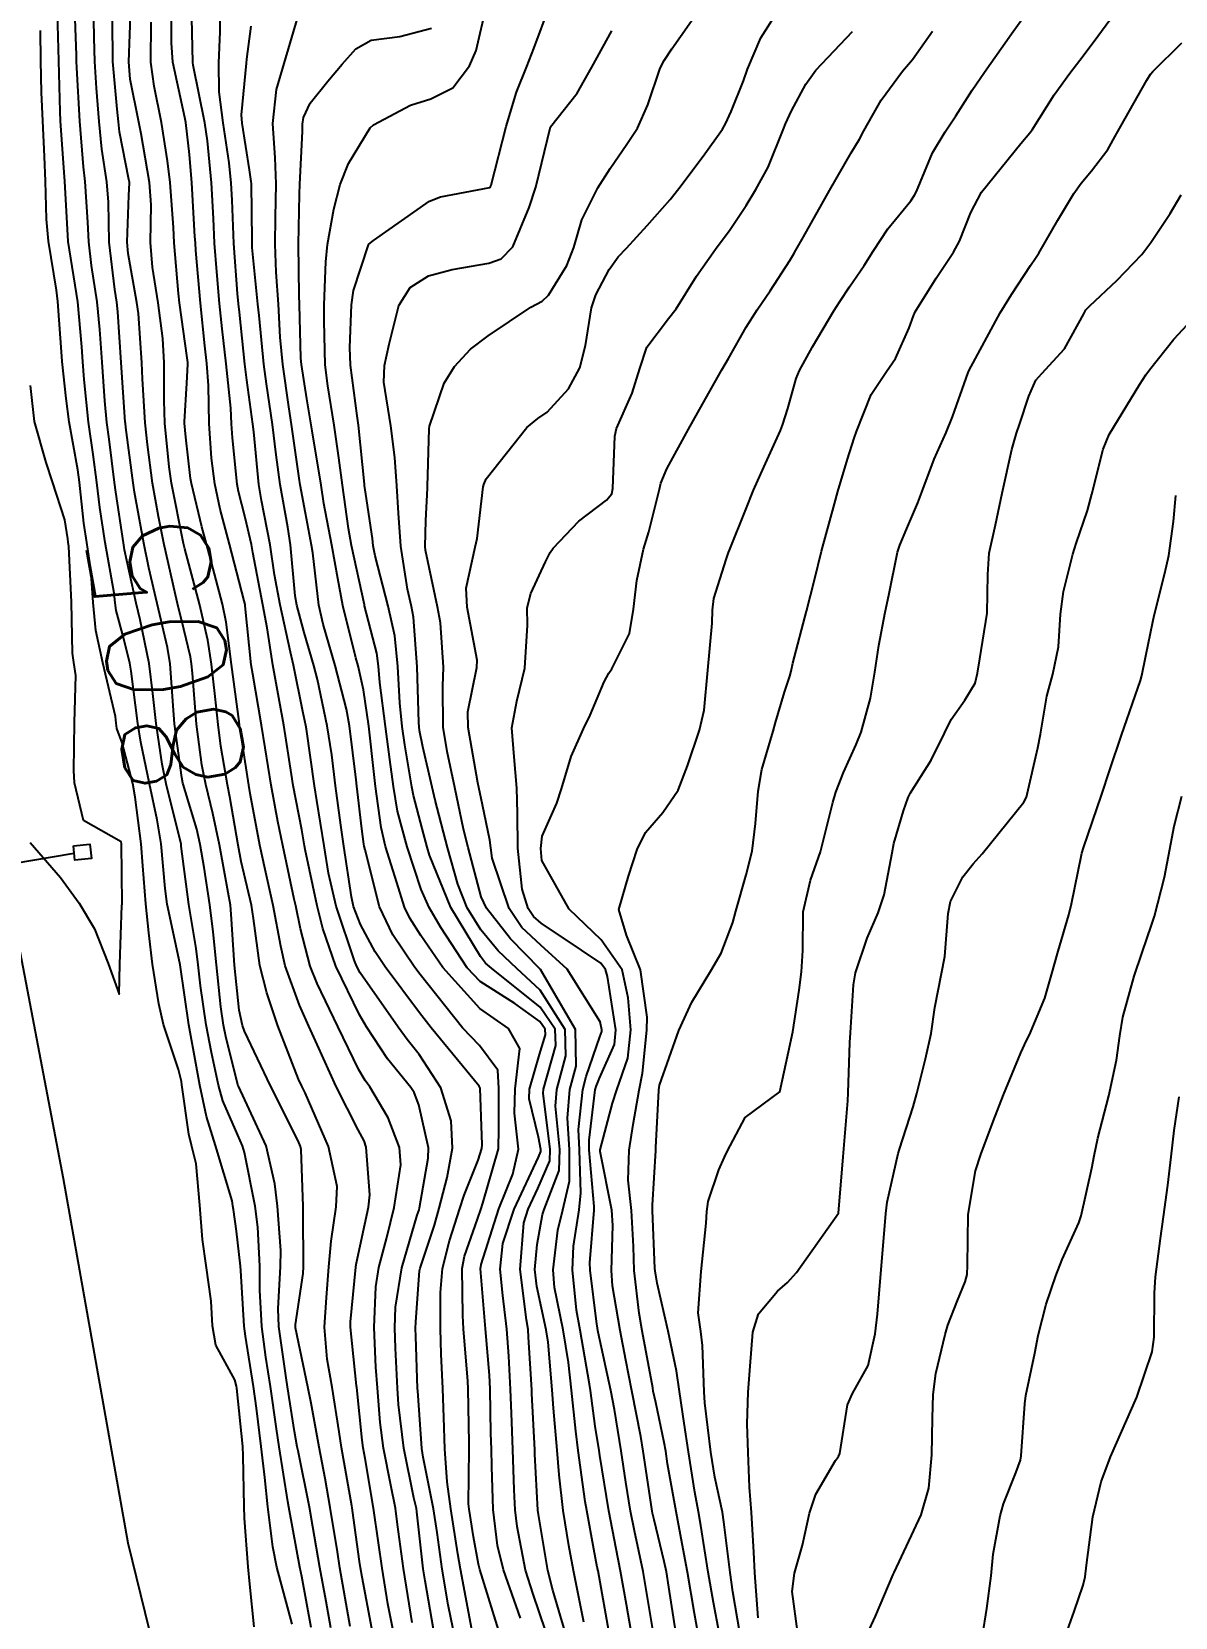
# Model space of a CAD drawing. Header units: metres. Extents: x 307586 to 320046, y 7427249 to 7434250.
# Drawn here: x 319260.7 to 319298.7, y 7428396.8 to 7428449.5 of the extents above; entities that cross this region are included whole.
import ezdxf
from ezdxf.enums import TextEntityAlignment as Align

# ---------------------------------------------------------------- set-up
doc = ezdxf.new("R2010")
doc.units = ezdxf.units.M
doc.header["$MEASUREMENT"] = 0
for name, color, linetype in [('Cotas', 45, 'Continuous'), ('Curvas de Nivel 1m', 11, 'Continuous'), ('Curvas de Nivel 5m', 15, 'Continuous'), ('Linha Férrea', 20, 'Continuous'), ('Portico', 45, 'Continuous')]:
    doc.layers.add(name, color=color, linetype=linetype)
doc.styles.add('Style-STANDARD', font='STANDARD.shx')

msp = doc.modelspace()

# ---------------------------------------------------------------- linework, layer by layer
at = {"layer": 'Curvas de Nivel 1m', "flags": 128}
for points, elevation in [([(319269.365, 7428396.576), (319268.856, 7428398.475), (319268.73, 7428399.147), (319268.556, 7428400.479), (319268.457, 7428401.451), (319268.34, 7428402.481), (319268.18, 7428403.758), (319268.08, 7428404.484), (319267.816, 7428406.151), (319267.775, 7428406.487), (319267.659, 7428408.34), (319267.647, 7428408.489), (319267.524, 7428409.643), (319267.414, 7428410.374), (319267.4, 7428410.492), (319267.374, 7428410.653), (319266.82, 7428412.501), (319266.525, 7428413.458), (319266.302, 7428414.509), (319266.191, 7428415.113), (319265.939, 7428416.515), (319265.642, 7428418.511), (319265.633, 7428418.559), (319265.211, 7428420.524), (319265.142, 7428421.044), (319265.013, 7428422.527), (319264.886, 7428423.333), (319264.631, 7428424.531), (319264.343, 7428425.908), (319264.241, 7428426.535), (319264.014, 7428428.272), (319263.972, 7428428.538), (319263.761, 7428429.398), (319263.515, 7428430.288), (319263.484, 7428430.544), (319263.451, 7428430.872), (319263.157, 7428432.55), (319262.978, 7428433.716), (319262.877, 7428434.554), (319262.756, 7428435.48), (319262.595, 7428436.559), (319262.454, 7428437.971), (319262.414, 7428438.562), (319262.381, 7428439.066), (319262.242, 7428440.565), (319261.923, 7428442.57), (319261.812, 7428444.571), (319261.8, 7428444.716), (319261.669, 7428446.573), (319261.651, 7428446.89), (319261.607, 7428448.574), (319261.599, 7428448.972), (319261.553, 7428450.575)], 803), ([(319270.002, 7428396.46), (319269.69, 7428398.164), (319269.63, 7428398.468), (319269.405, 7428399.676), (319269.264, 7428400.471), (319269.23, 7428400.657), (319268.938, 7428402.475), (319268.852, 7428403.073), (319268.647, 7428404.478), (319268.493, 7428405.459), (319268.36, 7428406.481), (319268.298, 7428407.685), (319268.29, 7428408.482), (319268.226, 7428409.783), (319268.136, 7428410.484), (319267.784, 7428412.263), (319267.72, 7428412.488), (319267.566, 7428412.837), (319267.067, 7428413.987), (319266.924, 7428414.5), (319266.685, 7428415.595), (319266.51, 7428416.506), (319266.321, 7428417.811), (319266.245, 7428418.511), (319266.18, 7428419.054), (319265.938, 7428420.516), (319265.682, 7428422.449), (319265.675, 7428422.52), (319265.185, 7428424.525), (319265.051, 7428425.185), (319264.852, 7428426.529), (319264.738, 7428427.53), (319264.612, 7428428.531), (319264.317, 7428429.985), (319264.188, 7428430.536), (319263.8, 7428432.314), (319263.759, 7428432.541), (319263.502, 7428434.227), (319263.46, 7428434.545), (319263.286, 7428435.997), (319263.212, 7428436.549), (319263.139, 7428437.266), (319263.049, 7428438.552), (319262.975, 7428439.644), (319262.888, 7428440.555), (319262.701, 7428441.769), (319262.605, 7428442.56), (319262.575, 7428443.206), (319262.489, 7428444.562), (319262.436, 7428445.05), (319262.306, 7428446.565), (319262.215, 7428448.341), (319262.204, 7428448.567), (319262.196, 7428448.768), (319262.133, 7428450.568)], 804), ([(319273.366, 7428396.637), (319273.077, 7428398.425), (319272.876, 7428399.896), (319272.803, 7428400.429), (319272.656, 7428401.2), (319272.413, 7428402.435), (319272.299, 7428403.285), (319272.204, 7428404.439), (319272.151, 7428405.121), (319272.099, 7428406.441), (319272.152, 7428407.792), (319272.256, 7428408.439), (319272.523, 7428409.435), (319272.767, 7428410.431), (319272.983, 7428411.857), (319272.945, 7428412.429), (319272.559, 7428413.422), (319271.951, 7428414.444), (319271.799, 7428414.66), (319271.589, 7428415.019), (319270.889, 7428416.457), (319270.205, 7428417.884), (319269.973, 7428418.467), (319269.645, 7428419.705), (319269.489, 7428420.472), (319269.442, 7428420.686), (319269.057, 7428422.476), (319268.899, 7428423.27), (319268.676, 7428424.48), (319268.471, 7428425.727), (319268.351, 7428426.484), (319268.057, 7428428.179), (319268.012, 7428428.487), (319267.809, 7428430.453), (319267.803, 7428430.49), (319267.775, 7428430.618), (319267.289, 7428432.498), (319266.98, 7428433.668), (319266.798, 7428434.505), (319266.684, 7428435.36), (319266.611, 7428436.508), (319266.589, 7428437.782), (319266.536, 7428438.51), (319266.468, 7428439.1), (319266.321, 7428440.514), (319266.168, 7428442.268), (319266.152, 7428442.517), (319266.139, 7428442.732), (319266.03, 7428444.519), (319265.952, 7428445.458), (319265.831, 7428446.521), (319265.801, 7428446.686), (319265.405, 7428448.526), (319265.355, 7428449.17), (319265.359, 7428450.527)], 809), ([(319272.02, 7428396.433), (319271.698, 7428398.136), (319271.643, 7428398.446), (319271.614, 7428398.666), (319271.41, 7428400.117), (319271.363, 7428400.45), (319271.351, 7428400.513), (319271.014, 7428402.454), (319270.93, 7428402.973), (319270.696, 7428404.458), (319270.539, 7428405.392), (319270.448, 7428406.46), (319270.514, 7428407.444), (319270.595, 7428408.459), (319270.666, 7428409.314), (319270.837, 7428410.457), (319270.862, 7428411.138), (319270.583, 7428412.46), (319269.8, 7428414.249), (319269.688, 7428414.469), (319269.585, 7428414.705), (319268.897, 7428416.477), (319268.523, 7428417.577), (319268.294, 7428418.483), (319268.087, 7428420.047), (319268.02, 7428420.486), (319267.675, 7428421.948), (319267.57, 7428422.492), (319267.295, 7428424.092), (319267.222, 7428424.497), (319266.998, 7428425.783), (319266.907, 7428426.502), (319266.812, 7428427.428), (319266.691, 7428428.506), (319266.564, 7428429.311), (319266.29, 7428430.512), (319265.8, 7428432.339), (319265.757, 7428432.52), (319265.743, 7428432.581), (319265.358, 7428434.525), (319265.279, 7428435.075), (319265.139, 7428436.527), (319265.109, 7428437.273), (319265.115, 7428438.528), (319265.071, 7428439.338), (319264.909, 7428440.53), (319264.725, 7428441.717), (319264.665, 7428442.533), (319264.678, 7428443.79), (319264.621, 7428444.533), (319264.349, 7428446.146), (319264.273, 7428446.537), (319263.984, 7428447.967), (319263.936, 7428448.541), (319264.011, 7428450.36)], 807), ([(319274.72, 7428396.406), (319274.561, 7428397.222), (319274.358, 7428398.41), (319274.197, 7428399.62), (319274.065, 7428400.413), (319273.722, 7428402.134), (319273.68, 7428402.418), (319273.549, 7428404.332), (319273.543, 7428404.419), (319273.48, 7428406.139), (319273.472, 7428406.409), (319273.486, 7428406.636), (319273.606, 7428408.325), (319273.626, 7428408.419), (319274.099, 7428409.843), (319274.26, 7428410.413), (319274.52, 7428411.438), (319274.702, 7428412.409), (319274.662, 7428413.319), (319274.313, 7428414.413), (319273.594, 7428415.519), (319273.194, 7428416.021), (319272.895, 7428416.431), (319271.63, 7428418.246), (319271.523, 7428418.451), (319271.447, 7428418.64), (319270.838, 7428420.458), (319270.579, 7428421.551), (319270.434, 7428422.462), (319270.189, 7428423.974), (319270.112, 7428424.466), (319269.849, 7428426.341), (319269.826, 7428426.469), (319269.73, 7428426.928), (319269.411, 7428428.473), (319269.319, 7428428.912), (319268.967, 7428430.478), (319268.788, 7428431.48), (319268.643, 7428432.482), (319268.356, 7428433.947), (319268.263, 7428434.486), (319268.096, 7428436.232), (319268.066, 7428436.488), (319267.865, 7428437.953), (319267.797, 7428438.491), (319267.615, 7428440.219), (319267.588, 7428440.495), (319267.555, 7428440.839), (319267.43, 7428442.497), (319267.373, 7428443.941), (319267.343, 7428444.506), (319267.278, 7428445.178), (319267.074, 7428446.509), (319266.946, 7428447.542), (319266.93, 7428448.511), (319266.976, 7428449.538), (319266.971, 7428450.51)], 811), ([(319276.229, 7428396.387), (319275.711, 7428398.072), (319275.606, 7428398.397), (319275.565, 7428398.568), (319275.404, 7428399.478), (319275.253, 7428400.402), (319275.239, 7428400.579), (319275.251, 7428402.402), (319275.253, 7428402.593), (319275.222, 7428404.402), (319275.208, 7428404.66), (319275.071, 7428406.404), (319275.049, 7428406.845), (319275.028, 7428408.405), (319275.104, 7428408.817), (319275.529, 7428410.05), (319275.654, 7428410.398), (319275.715, 7428410.577), (319276.23, 7428412.39), (319276.245, 7428413.065), (319276.243, 7428414.39), (319276.206, 7428415.008), (319275.597, 7428415.823), (319275.035, 7428416.406), (319273.629, 7428418.18), (319273.452, 7428418.423), (319272.718, 7428419.508), (319272.28, 7428420.441), (319271.794, 7428422.335), (319271.761, 7428422.449), (319271.749, 7428422.515), (319271.689, 7428423.026), (319271.523, 7428424.452), (319271.498, 7428424.659), (319271.276, 7428426.454), (319271.175, 7428427.012), (319270.805, 7428428.459), (319270.396, 7428429.835), (319270.254, 7428430.465), (319270.056, 7428432.211), (319270.017, 7428432.468), (319269.814, 7428433.528), (319269.64, 7428434.472), (319269.606, 7428434.691), (319269.347, 7428436.475), (319269.258, 7428437.07), (319269.061, 7428438.478), (319268.973, 7428439.388), (319268.911, 7428440.48), (319268.84, 7428441.55), (319268.809, 7428442.481), (319268.817, 7428443.366), (319268.833, 7428444.487), (319268.809, 7428445.345), (319268.726, 7428446.489), (319268.847, 7428447.62), (319269.105, 7428448.483), (319269.563, 7428450.031)], 813), ([(319278.439, 7428396.359), (319278.035, 7428397.712), (319277.871, 7428398.365), (319277.561, 7428400.219), (319277.544, 7428400.369), (319277.441, 7428402.231), (319277.436, 7428402.37), (319277.344, 7428404.254), (319277.337, 7428404.372), (319277.232, 7428406.125), (319277.214, 7428406.374), (319277.164, 7428406.699), (319276.953, 7428408.378), (319277.074, 7428409.923), (319277.216, 7428410.375), (319277.543, 7428411.065), (319277.935, 7428411.988), (319277.954, 7428412.366), (319277.716, 7428414.234), (319277.725, 7428414.369), (319278.138, 7428415.824), (319278.12, 7428416.365), (319277.614, 7428417.104), (319276.003, 7428418.394), (319275.804, 7428418.567), (319275.637, 7428418.782), (319274.649, 7428420.41), (319273.937, 7428422.16), (319273.859, 7428422.418), (319273.689, 7428423.046), (319273.41, 7428424.134), (319273.348, 7428424.425), (319273.116, 7428425.828), (319273.032, 7428426.43), (319272.95, 7428427.217), (319272.883, 7428428.433), (319272.782, 7428429.454), (319272.566, 7428430.438), (319272.127, 7428432.116), (319272.069, 7428432.446), (319272.043, 7428432.684), (319271.82, 7428434.161), (319271.78, 7428434.45), (319271.775, 7428434.499), (319271.571, 7428436.453), (319271.528, 7428436.773), (319271.312, 7428438.456), (319271.289, 7428439.045), (319271.347, 7428440.455), (319271.415, 7428440.94), (319271.91, 7428442.45), (319271.923, 7428442.478), (319272.074, 7428442.597), (319273.938, 7428443.903), (319274.298, 7428444.057), (319275.943, 7428444.368), (319275.971, 7428444.4), (319275.983, 7428444.439), (319276.482, 7428446.395), (319276.834, 7428447.538), (319277.175, 7428448.388), (319277.402, 7428448.983), (319277.926, 7428450.381)], 816), ([(319279.904, 7428396.342), (319279.574, 7428398.163), (319279.542, 7428398.348), (319279.518, 7428398.472), (319279.4, 7428399.075), (319279.165, 7428400.352), (319279.115, 7428400.655), (319278.886, 7428402.356), (319278.808, 7428402.998), (319278.662, 7428404.358), (319278.554, 7428405.278), (319278.38, 7428406.361), (319278.093, 7428407.775), (319278.055, 7428408.365), (319278.206, 7428409.684), (319278.366, 7428410.362), (319278.592, 7428411.315), (319278.597, 7428412.36), (319278.525, 7428413.408), (319278.608, 7428414.36), (319278.812, 7428415.136), (319278.789, 7428416.358), (319277.633, 7428418.349), (319277.61, 7428418.37), (319276.629, 7428419.372), (319275.829, 7428420.397), (319275.659, 7428420.774), (319275.219, 7428422.405), (319275.072, 7428423.024), (319274.782, 7428424.409), (319274.522, 7428425.605), (319274.396, 7428426.413), (319274.385, 7428427.772), (319274.407, 7428428.413), (319274.3, 7428429.883), (319274.207, 7428430.416), (319273.801, 7428432.294), (319273.79, 7428432.42), (319273.812, 7428433.283), (319273.875, 7428434.366), (319273.876, 7428434.419), (319273.928, 7428436.333), (319273.937, 7428436.419), (319274.427, 7428437.852), (319274.763, 7428438.411), (319275.305, 7428438.98), (319275.883, 7428439.429), (319277.309, 7428440.379), (319277.682, 7428440.587), (319277.899, 7428440.786), (319278.508, 7428441.77), (319278.732, 7428442.362), (319279.008, 7428443.284), (319279.539, 7428444.354), (319279.949, 7428444.996), (319280.499, 7428445.803), (319280.852, 7428446.341), (319281.201, 7428447.112), (319281.604, 7428448.334), (319281.738, 7428448.59), (319281.999, 7428448.972), (319282.935, 7428450.316)], 818), ([(319280.639, 7428396.331), (319280.484, 7428397.225), (319280.289, 7428398.337), (319280.141, 7428399.083), (319279.904, 7428400.345), (319279.598, 7428402.191), (319279.576, 7428402.349), (319279.451, 7428403.161), (319279.29, 7428404.352), (319279.26, 7428404.557), (319278.946, 7428406.355), (319278.827, 7428407.023), (319278.694, 7428408.358), (319278.73, 7428409.148), (319278.913, 7428410.356), (319278.975, 7428410.922), (319278.923, 7428412.356), (319278.893, 7428413.033), (319279.031, 7428414.356), (319279.145, 7428414.797), (319279.601, 7428416.115), (319279.667, 7428416.285), (319279.671, 7428416.349), (319279.607, 7428416.611), (319278.517, 7428418.361), (319277.641, 7428419.162), (319277.011, 7428419.744), (319276.586, 7428420.386), (319276.018, 7428422.055), (319275.972, 7428422.396), (319275.948, 7428422.659), (319275.697, 7428423.828), (319275.576, 7428424.401), (319275.545, 7428424.561), (319275.219, 7428426.405), (319275.216, 7428426.92), (319275.513, 7428428.402), (319275.517, 7428428.641), (319275.19, 7428430.406), (319275.156, 7428431.033), (319275.455, 7428432.403), (319275.518, 7428432.691), (319275.726, 7428434.401), (319275.742, 7428434.482), (319275.826, 7428434.676), (319277.169, 7428436.38), (319277.545, 7428436.678), (319277.851, 7428436.89), (319278.563, 7428437.662), (319278.939, 7428438.359), (319279.128, 7428439.11), (319279.32, 7428440.356), (319279.463, 7428440.791), (319279.912, 7428441.635), (319280.214, 7428442.052), (319280.483, 7428442.344), (319281.174, 7428443.094), (319281.939, 7428443.967), (319282.226, 7428444.326), (319283.041, 7428445.401), (319283.677, 7428446.304), (319283.784, 7428446.484), (319283.972, 7428446.885), (319284.378, 7428447.905), (319284.517, 7428448.295), (319284.95, 7428449.344), (319285.557, 7428450.285)], 819), ([(319282.858, 7428396.305), (319282.752, 7428396.927), (319282.513, 7428398.309), (319282.344, 7428399.252), (319282.138, 7428400.319), (319281.855, 7428401.905), (319281.791, 7428402.325), (319281.74, 7428402.62), (319281.459, 7428403.947), (319281.377, 7428404.331), (319281.359, 7428404.436), (319281.007, 7428406.335), (319280.908, 7428406.92), (319280.742, 7428408.338), (319280.718, 7428409.141), (319280.649, 7428410.339), (319280.545, 7428411.343), (319280.58, 7428412.34), (319280.714, 7428413.196), (319280.907, 7428414.337), (319281.018, 7428414.906), (319281.163, 7428416.334), (319281.175, 7428416.769), (319280.95, 7428418.337), (319280.489, 7428419.497), (319280.232, 7428420.344), (319280.558, 7428421.452), (319280.841, 7428422.338), (319281.118, 7428422.906), (319281.695, 7428423.571), (319282.206, 7428424.322), (319282.516, 7428425.123), (319282.921, 7428426.312), (319283.066, 7428426.977), (319283.194, 7428428.308), (319283.333, 7428429.871), (319283.347, 7428430.306), (319283.389, 7428430.696), (319283.798, 7428431.992), (319283.882, 7428432.219), (319283.913, 7428432.299), (319284.456, 7428433.654), (319284.713, 7428434.291), (319285.054, 7428435.064), (319285.605, 7428436.282), (319285.673, 7428436.454), (319285.854, 7428437.016), (319286.134, 7428438.011), (319286.238, 7428438.275), (319286.671, 7428439.058), (319287.385, 7428440.258), (319287.577, 7428440.575), (319287.905, 7428441.063), (319288.394, 7428441.767), (319288.693, 7428442.242), (319289.183, 7428442.985), (319289.94, 7428443.919), (319290.069, 7428444.102), (319290.127, 7428444.228), (319290.664, 7428445.515), (319291.088, 7428446.219), (319291.445, 7428446.742), (319291.984, 7428447.6), (319292.388, 7428448.204), (319293.294, 7428449.479), (319293.802, 7428450.183)], 822), ([(319283.566, 7428396.298), (319283.378, 7428397.292), (319283.2, 7428398.302), (319282.965, 7428399.861), (319282.887, 7428400.308), (319282.765, 7428400.967), (319282.548, 7428402.313), (319282.402, 7428403.265), (319282.251, 7428404.318), (319282.152, 7428405.002), (319281.877, 7428406.324), (319281.507, 7428407.916), (319281.437, 7428408.331), (319281.434, 7428408.411), (319281.353, 7428410.332), (319281.353, 7428410.515), (319281.459, 7428412.331), (319281.468, 7428412.427), (319281.558, 7428414.33), (319281.56, 7428414.353), (319281.585, 7428414.508), (319282.23, 7428416.321), (319282.662, 7428417.27), (319283.296, 7428418.305), (319283.639, 7428418.895), (319284.029, 7428419.916), (319284.124, 7428420.295), (319284.467, 7428421.496), (319284.665, 7428422.29), (319284.778, 7428423.203), (319284.863, 7428424.288), (319284.989, 7428425.008), (319285.363, 7428426.284), (319285.444, 7428426.566), (319285.742, 7428427.581), (319285.917, 7428428.111), (319285.959, 7428428.277), (319286.023, 7428428.543), (319286.475, 7428430.269), (319286.743, 7428431.312), (319286.976, 7428432.262), (319287.404, 7428433.841), (319287.519, 7428434.255), (319287.834, 7428435.324), (319288.063, 7428436.025), (319288.139, 7428436.247), (319288.622, 7428437.482), (319289.129, 7428438.237), (319289.438, 7428438.674), (319289.888, 7428439.69), (319290.027, 7428440.094), (319290.09, 7428440.228), (319290.788, 7428441.342), (319291.367, 7428442.216), (319291.562, 7428442.579), (319291.936, 7428443.53), (319292.296, 7428444.205), (319293.604, 7428445.822), (319293.904, 7428446.181), (319293.974, 7428446.279), (319294.708, 7428447.45), (319295.226, 7428448.168), (319295.564, 7428448.597), (319296.003, 7428449.182), (319296.718, 7428450.149)], 823), ([(319268.105, 7428396.483), (319267.966, 7428397.903), (319267.909, 7428398.485), (319267.788, 7428400.107), (319267.775, 7428400.486), (319267.745, 7428402.18), (319267.726, 7428402.487), (319267.529, 7428404.422), (319267.52, 7428404.489), (319267.465, 7428404.699), (319266.828, 7428405.852), (319266.718, 7428406.501), (319266.673, 7428407.324), (319266.509, 7428408.505), (319266.388, 7428409.373), (319266.3, 7428410.508), (319266.173, 7428411.891), (319266.018, 7428412.513), (319265.93, 7428412.878), (319265.704, 7428414.518), (319265.689, 7428414.624), (319265.588, 7428415.026), (319265.089, 7428416.525), (319264.933, 7428417.207), (319264.728, 7428418.529), (319264.603, 7428419.57), (319264.501, 7428420.532), (319264.406, 7428421.799), (319264.353, 7428422.533), (319264.153, 7428424.081), (319264.068, 7428424.536), (319263.716, 7428425.892), (319263.541, 7428426.363), (319263.517, 7428426.543), (319263.499, 7428426.771), (319263.069, 7428428.55), (319262.837, 7428429.627), (319262.758, 7428430.555), (319262.675, 7428431.671), (319262.54, 7428432.559), (319262.448, 7428433.199), (319262.298, 7428434.563), (319262.24, 7428434.977), (319261.958, 7428436.568), (319261.855, 7428437.348), (319261.719, 7428438.572), (319261.709, 7428438.738), (319261.578, 7428440.573), (319261.529, 7428440.943), (319261.265, 7428442.577), (319261.199, 7428443.308), (319261.164, 7428444.578), (319261.139, 7428445.39), (319261.08, 7428446.579), (319261.035, 7428447.521), (319261.012, 7428448.58), (319261.001, 7428449.582)], 802), ([(319271.304, 7428396.501), (319270.959, 7428398.454), (319270.874, 7428398.979), (319270.639, 7428400.458), (319270.469, 7428401.418), (319270.27, 7428402.462), (319270, 7428403.922), (319269.896, 7428404.466), (319269.483, 7428406.431), (319269.476, 7428406.47), (319269.484, 7428406.545), (319269.736, 7428408.242), (319269.751, 7428408.468), (319269.737, 7428410.262), (319269.735, 7428410.468), (319269.67, 7428412.361), (319269.646, 7428412.469), (319269.565, 7428412.655), (319268.649, 7428414.479), (319267.786, 7428416.303), (319267.717, 7428416.489), (319267.611, 7428416.998), (319267.455, 7428418.493), (319267.346, 7428420.19), (319267.316, 7428420.495), (319267.243, 7428420.912), (319266.95, 7428422.501), (319266.735, 7428423.546), (319266.5, 7428424.508), (319266.363, 7428425.164), (319266.189, 7428426.513), (319266.055, 7428428.209), (319266.027, 7428428.516), (319265.986, 7428428.748), (319265.764, 7428429.668), (319265.557, 7428430.522), (319265.488, 7428430.813), (319265.108, 7428432.527), (319264.925, 7428433.415), (319264.729, 7428434.531), (319264.555, 7428435.814), (319264.484, 7428436.534), (319264.397, 7428438.003), (319264.373, 7428438.535), (319264.255, 7428440.171), (319264.205, 7428440.537), (319263.917, 7428442.164), (319263.886, 7428442.541), (319263.938, 7428444.094), (319263.964, 7428444.519), (319263.962, 7428444.54), (319263.944, 7428444.634), (319263.629, 7428446.215), (319263.59, 7428446.546), (319263.548, 7428446.968), (319263.405, 7428448.549), (319263.393, 7428449.935)], 806), ([(319272.714, 7428396.426), (319272.555, 7428397.253), (319272.359, 7428398.436), (319272.241, 7428399.277), (319272.074, 7428400.44), (319271.801, 7428402.081), (319271.733, 7428402.446), (319271.7, 7428402.701), (319271.517, 7428404.449), (319271.512, 7428404.498), (319271.468, 7428404.935), (319271.307, 7428406.452), (319271.306, 7428406.632), (319271.484, 7428408.45), (319271.487, 7428408.476), (319271.514, 7428408.598), (319271.913, 7428410.444), (319271.957, 7428410.861), (319271.834, 7428412.446), (319271.769, 7428412.651), (319271.569, 7428413.018), (319270.837, 7428414.457), (319270.204, 7428415.857), (319269.925, 7428416.467), (319269.613, 7428417.161), (319269.135, 7428418.475), (319268.992, 7428419.124), (319268.743, 7428420.479), (319268.473, 7428421.68), (319268.3, 7428422.484), (319267.977, 7428424.21), (319267.931, 7428424.488), (319267.717, 7428425.852), (319267.635, 7428426.404), (319267.622, 7428426.492), (319267.61, 7428426.606), (319267.354, 7428428.496), (319267.171, 7428429.903), (319267.05, 7428430.501), (319266.783, 7428431.51), (319266.518, 7428432.509), (319266.371, 7428433.074), (319266.018, 7428434.517), (319265.988, 7428434.681), (319265.838, 7428436.059), (319265.79, 7428436.521), (319265.791, 7428436.573), (319265.863, 7428437.853), (319265.902, 7428438.49), (319265.898, 7428438.52), (319265.897, 7428438.544), (319265.875, 7428438.7), (319265.627, 7428440.523), (319265.589, 7428440.832), (319265.448, 7428442.525), (319265.423, 7428443.03), (319265.319, 7428444.526), (319265.227, 7428445.251), (319265.028, 7428446.529), (319264.785, 7428447.728), (319264.671, 7428448.533), (319264.68, 7428449.86)], 808), ([(319275.349, 7428396.4), (319274.964, 7428398.404), (319274.882, 7428398.921), (319274.652, 7428400.408), (319274.522, 7428401.313), (319274.451, 7428402.41), (319274.415, 7428403.449), (319274.379, 7428404.411), (319274.324, 7428405.562), (319274.299, 7428406.412), (319274.308, 7428407.605), (319274.375, 7428408.411), (319274.601, 7428409.33), (319274.949, 7428410.406), (319275.093, 7428410.851), (319275.557, 7428412.007), (319275.679, 7428412.398), (319275.691, 7428412.525), (319275.617, 7428414.399), (319275.613, 7428414.43), (319275.584, 7428414.475), (319273.993, 7428416.416), (319273.61, 7428416.91), (319272.465, 7428418.438), (319272.133, 7428418.937), (319271.647, 7428419.846), (319271.412, 7428420.452), (319271.34, 7428420.771), (319271.09, 7428422.456), (319270.99, 7428423.157), (319270.815, 7428424.459), (319270.684, 7428425.49), (319270.532, 7428426.462), (319270.214, 7428427.997), (319270.089, 7428428.467), (319269.764, 7428429.56), (319269.523, 7428430.473), (319269.473, 7428430.778), (319269.315, 7428432.475), (319269.222, 7428433.063), (319268.97, 7428434.479), (319268.838, 7428435.475), (319268.711, 7428436.481), (319268.517, 7428437.83), (319268.432, 7428438.484), (319268.271, 7428440.104), (319268.234, 7428440.487), (319268.043, 7428442.367), (319268.04, 7428442.489), (319268.036, 7428442.601), (319268.019, 7428444.499), (319268.011, 7428444.567), (319267.947, 7428444.955), (319267.704, 7428446.503), (319267.689, 7428446.781), (319267.848, 7428448.501), (319267.866, 7428448.63), (319268.005, 7428449.725)], 812), ([(319276.964, 7428396.781), (319276.4, 7428398.385), (319276.202, 7428399.189), (319276.055, 7428400.39), (319276.006, 7428401.82), (319275.997, 7428402.392), (319275.978, 7428402.921), (319275.951, 7428404.393), (319275.928, 7428404.854), (319275.801, 7428406.395), (319275.642, 7428408.267), (319275.633, 7428408.398), (319275.651, 7428408.534), (319276.239, 7428410.389), (319276.711, 7428411.543), (319276.901, 7428412.38), (319276.766, 7428413.573), (319276.787, 7428414.382), (319276.946, 7428415.729), (319276.564, 7428416.386), (319275.613, 7428417.052), (319274.382, 7428418.413), (319273.644, 7428419.482), (319273.278, 7428420.054), (319273.101, 7428420.428), (319272.854, 7428421.243), (319272.478, 7428422.438), (319272.326, 7428423.077), (319272.141, 7428424.443), (319272.097, 7428424.835), (319271.925, 7428426.447), (319271.741, 7428427.653), (319271.565, 7428428.452), (319271.493, 7428428.716), (319271.054, 7428430.457), (319270.885, 7428431.36), (319270.687, 7428432.461), (319270.428, 7428433.853), (319270.33, 7428434.465), (319270.041, 7428436.268), (319270.007, 7428436.468), (319269.856, 7428437.337), (319269.679, 7428438.472), (319269.659, 7428438.688), (319269.613, 7428440.473), (319269.602, 7428440.768), (319269.584, 7428442.473), (319269.609, 7428444.142), (319269.621, 7428444.475), (319269.715, 7428446.228), (319269.715, 7428446.474), (319269.747, 7428446.693), (319269.973, 7428447.164), (319270.552, 7428447.897), (319271.035, 7428448.46), (319271.482, 7428448.971), (319272.001, 7428449.26), (319272.956, 7428449.39), (319274.005, 7428449.659)], 814), ([(319279.073, 7428396.647), (319278.723, 7428398.357), (319278.569, 7428399.191), (319278.386, 7428400.36), (319278.253, 7428401.54), (319278.177, 7428402.363), (319278.057, 7428403.764), (319278.012, 7428404.365), (319277.885, 7428405.96), (319277.822, 7428406.367), (319277.504, 7428407.805), (319277.442, 7428408.371), (319277.521, 7428409.21), (319277.694, 7428410.205), (319277.748, 7428410.368), (319278.244, 7428411.671), (319278.274, 7428412.363), (319278.131, 7428413.811), (319278.17, 7428414.364), (319278.475, 7428415.48), (319278.454, 7428416.361), (319277.622, 7428417.664), (319276.846, 7428418.382), (319276.217, 7428418.97), (319275.646, 7428419.674), (319275.192, 7428420.405), (319274.881, 7428421.191), (319274.538, 7428422.411), (319274.127, 7428423.987), (319274.022, 7428424.417), (319273.716, 7428425.753), (319273.606, 7428426.306), (319273.589, 7428426.422), (319273.578, 7428426.57), (319273.523, 7428428.423), (319273.41, 7428430.067), (319273.343, 7428430.426), (319273.204, 7428431.007), (319272.986, 7428432.432), (319272.906, 7428433.526), (319272.85, 7428434.435), (319272.781, 7428435.384), (319272.648, 7428436.438), (319272.424, 7428437.882), (319272.442, 7428438.441), (319272.594, 7428439.154), (319272.915, 7428440.435), (319273.298, 7428441.033), (319273.908, 7428441.427), (319274.686, 7428441.638), (319275.915, 7428441.841), (319276.319, 7428441.992), (319276.711, 7428442.388), (319277.256, 7428443.7), (319277.476, 7428444.377), (319277.963, 7428446.38), (319278.845, 7428447.502), (319279.33, 7428448.36), (319280.005, 7428449.574)], 817), ([(319282.127, 7428396.312), (319281.893, 7428397.807), (319281.813, 7428398.316), (319281.744, 7428398.664), (319281.41, 7428400.046), (319281.354, 7428400.272), (319281.341, 7428400.331), (319281.328, 7428400.417), (319281.044, 7428402.334), (319280.96, 7428402.823), (319280.668, 7428404.338), (319280.462, 7428405.352), (319280.276, 7428406.342), (319280.024, 7428407.826), (319279.984, 7428408.345), (319280.032, 7428409.841), (319279.996, 7428410.345), (319279.616, 7428412.295), (319279.612, 7428412.35), (319280.019, 7428413.905), (319280.163, 7428414.344), (319280.528, 7428415.406), (319280.629, 7428416.34), (319280.549, 7428417.411), (319280.344, 7428418.343), (319279.643, 7428419.343), (319278.582, 7428420.361), (319277.677, 7428421.973), (319277.637, 7428422.371), (319277.687, 7428422.792), (319278.176, 7428423.887), (319278.326, 7428424.364), (319278.643, 7428425.431), (319279.06, 7428426.357), (319279.275, 7428426.81), (319279.747, 7428427.924), (319279.896, 7428428.203), (319279.999, 7428428.348), (319280.584, 7428429.523), (319280.723, 7428430.34), (319280.836, 7428431.291), (319281.054, 7428432.337), (319281.232, 7428432.912), (319281.586, 7428434.332), (319281.632, 7428434.525), (319281.83, 7428435.003), (319282.553, 7428436.319), (319283.011, 7428437.157), (319283.66, 7428438.303), (319283.877, 7428438.679), (319284.462, 7428439.72), (319284.83, 7428440.291), (319285.266, 7428440.923), (319285.918, 7428441.939), (319286.048, 7428442.151), (319286.122, 7428442.277), (319286.377, 7428442.722), (319287.234, 7428444.261), (319287.956, 7428445.514), (319288.232, 7428445.975), (319288.381, 7428446.246), (319288.953, 7428447.266), (319289.67, 7428448.233), (319289.997, 7428448.622), (319290.663, 7428449.567)], 821), ([(319284.252, 7428396.291), (319284.021, 7428397.656), (319283.936, 7428398.295), (319283.73, 7428399.976), (319283.681, 7428400.297), (319283.43, 7428401.47), (319283.289, 7428402.302), (319283.094, 7428403.94), (319283.067, 7428404.306), (319283.019, 7428405.848), (319282.955, 7428406.308), (319282.872, 7428406.929), (319282.969, 7428408.308), (319283.139, 7428409.916), (319283.155, 7428410.306), (319283.203, 7428410.64), (319283.554, 7428411.693), (319283.751, 7428412.107), (319283.839, 7428412.297), (319284.432, 7428413.434), (319285.583, 7428414.28), (319286.022, 7428416.274), (319286.232, 7428417.662), (319286.307, 7428418.27), (319286.352, 7428418.981), (319286.367, 7428420.269), (319286.608, 7428421.327), (319286.938, 7428422.261), (319287.349, 7428423.905), (319287.446, 7428424.254), (319287.709, 7428424.899), (319288.13, 7428425.835), (319288.287, 7428426.244), (319288.601, 7428427.381), (319288.744, 7428428.24), (319288.874, 7428429.127), (319289.089, 7428430.237), (319289.209, 7428430.808), (319289.502, 7428432.233), (319289.573, 7428432.465), (319289.811, 7428433.025), (319290.177, 7428433.869), (319290.31, 7428434.225), (319290.724, 7428435.331), (319291.115, 7428436.217), (319291.331, 7428436.735), (319291.848, 7428438.21), (319291.856, 7428438.227), (319291.874, 7428438.27), (319292.914, 7428440.195), (319293.288, 7428440.803), (319293.917, 7428441.766), (319294.084, 7428442.015), (319294.196, 7428442.177), (319294.833, 7428443.272), (319295.366, 7428444.166), (319295.609, 7428444.502), (319295.954, 7428444.916), (319296.49, 7428445.627), (319296.78, 7428446.148), (319297.795, 7428447.937), (319297.918, 7428448.131), (319297.994, 7428448.221), (319298.955, 7428449.169)], 824), ([(319286.19, 7428396.268), (319285.996, 7428397.659), (319286.078, 7428398.27), (319286.341, 7428399.205), (319286.573, 7428400.263), (319286.786, 7428400.896), (319287.439, 7428402.015), (319287.536, 7428402.154), (319287.581, 7428402.249), (319287.833, 7428403.872), (319288.007, 7428404.245), (319288.528, 7428405.184), (319288.759, 7428406.237), (319288.837, 7428406.892), (319288.947, 7428408.236), (319288.989, 7428408.764), (319289.114, 7428410.234), (319289.159, 7428410.613), (319289.526, 7428412.23), (319289.53, 7428412.264), (319289.564, 7428412.372), (319290.024, 7428413.78), (319290.147, 7428414.224), (319290.435, 7428415.382), (319290.615, 7428416.22), (319290.744, 7428417.09), (319290.967, 7428418.217), (319291.07, 7428418.784), (319291.187, 7428420.215), (319291.264, 7428420.609), (319291.671, 7428421.431), (319292.021, 7428421.861), (319292.319, 7428422.2), (319293.7, 7428423.912), (319293.793, 7428424.089), (319293.817, 7428424.179), (319294.171, 7428425.722), (319294.251, 7428426.175), (319294.469, 7428427.446), (319294.668, 7428428.171), (319294.853, 7428429.079), (319294.921, 7428430.169), (319295.022, 7428430.93), (319295.33, 7428432.165), (319295.446, 7428432.525), (319295.818, 7428433.619), (319295.963, 7428434.158), (319296.337, 7428435.661), (319296.536, 7428436.15), (319297.555, 7428437.82), (319297.757, 7428438.132), (319297.875, 7428438.303), (319298.687, 7428439.32), (319299.432, 7428440.115)], 826), ([(319260.656, 7428422.58), (319261.666, 7428421.412), (319262.287, 7428420.56), (319262.793, 7428419.701), (319263.252, 7428418.546), (319263.618, 7428417.535), (319263.645, 7428418.528), (319263.711, 7428420.481), (319263.713, 7428420.539), (319263.695, 7428422.527), (319263.683, 7428422.594), (319262.434, 7428423.303), (319262.137, 7428424.563), (319262.113, 7428424.97), (319262.131, 7428426.564), (319262.181, 7428428.128), (319262.108, 7428428.565), (319262.068, 7428428.878), (319262.033, 7428430.566), (319261.944, 7428432.425), (319261.927, 7428432.568), (319261.91, 7428432.675), (319261.81, 7428433.312), (319261.401, 7428434.574), (319261.187, 7428435.219), (319260.805, 7428436.58), (319260.671, 7428437.772)], 801), ([(319288.493, 7428396.239), (319288.771, 7428396.837), (319289.351, 7428398.23), (319289.369, 7428398.255), (319289.394, 7428398.299), (319290.286, 7428400.217), (319290.538, 7428401.102), (319290.636, 7428402.212), (319290.664, 7428403.427), (319290.689, 7428404.218), (319290.772, 7428404.915), (319291.083, 7428406.214), (319291.177, 7428406.523), (319291.5, 7428407.345), (319291.755, 7428407.961), (319291.811, 7428408.206), (319291.824, 7428408.514), (319291.848, 7428410.205), (319292.098, 7428411.659), (319292.269, 7428412.199), (319292.681, 7428413.301), (319293.02, 7428414.188), (319293.597, 7428415.576), (319293.792, 7428415.987), (319293.887, 7428416.177), (319294.395, 7428417.398), (319294.617, 7428418.17), (319294.843, 7428418.966), (319295.201, 7428420.165), (319295.284, 7428420.538), (319295.613, 7428422.161), (319295.625, 7428422.219), (319295.685, 7428422.398), (319296.278, 7428424.151), (319296.562, 7428424.994), (319296.944, 7428426.142), (319297.579, 7428427.961), (319297.63, 7428428.132), (319297.759, 7428428.781), (319297.988, 7428429.911), (319298.038, 7428430.127), (319298.385, 7428431.533), (319298.526, 7428432.123), (319298.677, 7428433.258), (319298.753, 7428434.121)], 827), ([(319292.323, 7428396.19), (319292.468, 7428397.098), (319292.611, 7428398.188), (319292.685, 7428398.903), (319292.914, 7428400.185), (319293.027, 7428400.575), (319293.434, 7428401.615), (319293.587, 7428402.032), (319293.615, 7428402.178), (319293.732, 7428403.905), (319293.77, 7428404.177), (319294.062, 7428405.589), (319294.181, 7428406.173), (319294.447, 7428407.222), (319294.765, 7428408.167), (319294.975, 7428408.709), (319295.531, 7428409.927), (319295.61, 7428410.159), (319295.966, 7428411.744), (319296.034, 7428412.153), (319296.156, 7428412.738), (319296.528, 7428414.146), (319296.785, 7428415.333), (319296.889, 7428416.141), (319296.988, 7428416.764), (319297.369, 7428418.134), (319297.641, 7428418.912), (319297.951, 7428419.826), (319298.041, 7428420.126), (319298.375, 7428421.42), (319298.51, 7428422.122), (319298.697, 7428423.116), (319298.959, 7428424.117)], 828), ([(319295.15, 7428396.378), (319295.375, 7428396.994), (319295.671, 7428397.873), (319295.737, 7428398.155), (319295.78, 7428398.538), (319295.995, 7428400.151), (319296.271, 7428401.306), (319296.584, 7428402.143), (319297.463, 7428404.13), (319297.968, 7428405.636), (319298.032, 7428406.125), (319298.043, 7428407.587), (319298.078, 7428408.124), (319298.243, 7428409.406), (319298.343, 7428410.122), (319298.493, 7428411.176), (319298.598, 7428412.12), (319298.697, 7428412.994), (319298.867, 7428414.117)], 829)]:
    msp.add_lwpolyline(points, dxfattribs=dict(at, elevation=elevation))
at = {"layer": 'Curvas de Nivel 5m', "flags": 128}
for points, elevation in [([(319270.658, 7428396.451), (319270.502, 7428397.327), (319270.295, 7428398.461), (319270.06, 7428399.809), (319269.944, 7428400.465), (319269.565, 7428402.345), (319269.539, 7428402.469), (319269.448, 7428402.984), (319269.211, 7428404.473), (319269.166, 7428404.773), (319268.925, 7428406.476), (319268.903, 7428407.065), (319268.985, 7428408.475), (319268.989, 7428409.005), (319268.88, 7428410.477), (319268.799, 7428411.222), (319268.503, 7428412.481), (319267.583, 7428414.468), (319267.577, 7428414.484), (319267.171, 7428416.069), (319267.082, 7428416.498), (319266.996, 7428417.115), (319266.853, 7428418.502), (319266.747, 7428419.607), (319266.628, 7428420.505), (319266.44, 7428421.74), (319266.314, 7428422.511), (319266.197, 7428423.021), (319265.741, 7428424.519), (319265.736, 7428424.552), (319265.705, 7428424.74), (319265.462, 7428426.523), (319265.433, 7428426.817), (319265.311, 7428428.524), (319265.222, 7428429.062), (319264.877, 7428430.529), (319264.609, 7428431.713), (319264.437, 7428432.534), (319264.123, 7428434.234), (319264.078, 7428434.537), (319263.841, 7428436.381), (319263.826, 7428436.524), (319263.823, 7428436.54), (319263.822, 7428436.562), (319263.682, 7428438.543), (319263.57, 7428440.225), (319263.537, 7428440.545), (319263.475, 7428440.97), (319263.29, 7428442.549), (319263.258, 7428443.872), (319263.21, 7428444.551), (319263.043, 7428445.643), (319262.948, 7428446.555), (319262.865, 7428447.671), (319262.804, 7428448.558), (319262.782, 7428449.34), (319262.765, 7428450.559)], 805), ([(319274.069, 7428396.413), (319273.788, 7428398.015), (319273.729, 7428398.417), (319273.518, 7428400.313), (319273.504, 7428400.419), (319273.418, 7428400.781), (319273.08, 7428402.425), (319272.909, 7428403.88), (319272.873, 7428404.429), (319272.804, 7428405.758), (319272.786, 7428406.43), (319272.808, 7428407.116), (319273.013, 7428408.427), (319273.531, 7428410.18), (319273.593, 7428410.359), (319273.609, 7428410.419), (319273.896, 7428412.079), (319273.907, 7428412.417), (319273.577, 7428413.847), (319273.424, 7428414.265), (319273.315, 7428414.424), (319272.537, 7428415.381), (319271.837, 7428416.446), (319271.609, 7428416.841), (319270.822, 7428418.458), (319270.393, 7428419.715), (319270.199, 7428420.465), (319269.805, 7428422.344), (319269.785, 7428422.469), (319269.688, 7428423.001), (319269.406, 7428424.473), (319269.346, 7428424.834), (319269.09, 7428426.476), (319268.947, 7428427.265), (319268.731, 7428428.48), (319268.535, 7428429.713), (319268.393, 7428430.484), (319268.065, 7428432.221), (319268.018, 7428432.488), (319267.812, 7428433.39), (319267.583, 7428434.256), (319267.539, 7428434.494), (319267.383, 7428436.041), (319267.358, 7428436.497), (319267.326, 7428437.023), (319267.171, 7428438.501), (319267.04, 7428439.658), (319266.953, 7428440.504), (319266.86, 7428441.555), (319266.79, 7428442.507), (319266.752, 7428443.332), (319266.683, 7428444.513), (319266.556, 7428445.915), (319266.462, 7428446.515), (319266.079, 7428448.432), (319266.067, 7428448.519), (319266.023, 7428450.51)], 810), ([(319277.8, 7428396.366), (319277.381, 7428397.57), (319277.132, 7428398.374), (319276.852, 7428399.823), (319276.789, 7428400.379), (319276.757, 7428401.046), (319276.713, 7428402.381), (319276.666, 7428403.592), (319276.636, 7428404.382), (319276.577, 7428405.487), (319276.507, 7428406.385), (319276.374, 7428407.513), (319276.292, 7428408.388), (319276.377, 7428409.242), (319276.75, 7428410.382), (319277.559, 7428412.11), (319277.636, 7428412.295), (319277.641, 7428412.369), (319277.567, 7428412.779), (319277.256, 7428414.051), (319277.264, 7428414.375), (319277.594, 7428415.52), (319277.794, 7428416.175), (319277.789, 7428416.368), (319277.607, 7428416.627), (319276.774, 7428417.224), (319275.626, 7428417.947), (319275.192, 7428418.404), (319274.309, 7428419.751), (319273.926, 7428420.417), (319273.662, 7428421.017), (319273.189, 7428422.427), (319272.877, 7428423.615), (319272.738, 7428424.434), (319272.613, 7428425.338), (319272.475, 7428426.439), (319272.289, 7428427.898), (319272.24, 7428428.443), (319272.187, 7428428.874), (319271.781, 7428430.45), (319271.773, 7428430.485), (319271.341, 7428432.455), (319271.241, 7428433.023), (319271.045, 7428434.458), (319270.925, 7428435.366), (319270.771, 7428436.461), (319270.555, 7428437.771), (319270.473, 7428438.464), (319270.433, 7428439.919), (319270.431, 7428440.465), (319270.49, 7428441.889), (319270.548, 7428442.464), (319270.751, 7428443.645), (319270.965, 7428444.46), (319271.244, 7428445.163), (319271.962, 7428446.343), (319272.074, 7428446.448), (319273.305, 7428447.098), (319273.976, 7428447.311), (319274.713, 7428447.681), (319275.272, 7428448.407), (319275.488, 7428448.916), (319275.834, 7428450.402)], 815), ([(319281.364, 7428396.399), (319281.042, 7428398.325), (319280.754, 7428399.684), (319280.623, 7428400.338), (319280.469, 7428401.298), (319280.307, 7428402.341), (319280.086, 7428403.715), (319279.964, 7428404.345), (319279.547, 7428406.285), (319279.533, 7428406.349), (319279.487, 7428406.646), (319279.275, 7428408.352), (319279.274, 7428408.594), (319279.414, 7428410.351), (319279.413, 7428410.473), (319279.248, 7428412.353), (319279.243, 7428412.677), (319279.448, 7428414.351), (319279.474, 7428414.461), (319279.587, 7428414.741), (319280.086, 7428415.857), (319280.131, 7428416.345), (319279.855, 7428418.123), (319279.793, 7428418.348), (319279.635, 7428418.564), (319278.997, 7428418.999), (319277.648, 7428419.891), (319277.393, 7428420.117), (319277.222, 7428420.376), (319277.017, 7428421.025), (319276.871, 7428422.382), (319276.864, 7428423.551), (319276.845, 7428424.383), (319276.753, 7428425.424), (319276.674, 7428426.386), (319276.839, 7428427.281), (319277.111, 7428428.38), (319277.196, 7428429.807), (319277.182, 7428430.379), (319277.303, 7428430.855), (319277.796, 7428431.909), (319277.948, 7428432.221), (319278.047, 7428432.368), (319278.902, 7428433.269), (319279.819, 7428433.958), (319279.996, 7428434.174), (319280.037, 7428434.348), (319280.099, 7428436.089), (319280.161, 7428436.347), (319280.682, 7428437.52), (319280.928, 7428438.339), (319281.165, 7428439.052), (319281.89, 7428440.01), (319282.135, 7428440.326), (319282.814, 7428441.412), (319283.45, 7428442.307), (319283.93, 7428442.962), (319284.464, 7428443.768), (319284.788, 7428444.292), (319285.195, 7428445.043), (319285.696, 7428446.283), (319285.77, 7428446.478), (319285.972, 7428446.917), (319286.453, 7428447.805), (319286.785, 7428448.268), (319288.006, 7428449.546)], 820), ([(319284.87, 7428396.786), (319284.755, 7428398.286), (319284.719, 7428398.967), (319284.642, 7428400.288), (319284.581, 7428401.133), (319284.533, 7428402.289), (319284.505, 7428403.237), (319284.539, 7428404.289), (319284.603, 7428405.157), (319284.691, 7428406.288), (319284.882, 7428406.896), (319285.504, 7428407.654), (319285.841, 7428407.942), (319286.139, 7428408.271), (319287.533, 7428410.25), (319287.69, 7428412.12), (319287.7, 7428412.249), (319287.844, 7428413.983), (319287.861, 7428414.247), (319287.92, 7428415.927), (319287.939, 7428416.247), (319288.033, 7428417.839), (319288.104, 7428418.245), (319288.496, 7428419.39), (319288.855, 7428420.238), (319289.058, 7428420.84), (319289.32, 7428422.234), (319289.38, 7428422.539), (319289.697, 7428423.625), (319289.855, 7428424.075), (319289.936, 7428424.228), (319290.62, 7428425.315), (319291.068, 7428426.217), (319291.282, 7428426.662), (319291.739, 7428427.315), (319292.079, 7428427.874), (319292.156, 7428428.204), (319292.243, 7428428.688), (319292.483, 7428430.199), (319292.502, 7428431.489), (319292.55, 7428432.199), (319292.759, 7428433.143), (319292.981, 7428434.193), (319293.301, 7428435.651), (319293.46, 7428436.186), (319293.553, 7428436.479), (319293.862, 7428437.425), (319294.099, 7428437.95), (319294.298, 7428438.176), (319295.055, 7428438.995), (319295.691, 7428440.162), (319295.765, 7428440.292), (319295.897, 7428440.431), (319296.789, 7428441.267), (319297.62, 7428442.135), (319297.927, 7428442.536), (319298.565, 7428443.495), (319298.928, 7428444.12)], 825)]:
    msp.add_lwpolyline(points, dxfattribs=dict(at, elevation=elevation))
at = {"layer": 'Linha Férrea'}
msp.add_lwpolyline([(319331.511, 7428227.532), (319327.194, 7428238.483), (319322.878, 7428249.308), (319319.925, 7428255.258), (319313.016, 7428270.716), (319307.404, 7428283.37), (319300.708, 7428297.146), (319296.562, 7428306.44), (319291.124, 7428317.961), (319286.548, 7428329.187), (319282.23, 7428338.992), (319278.559, 7428349.652), (319273.897, 7428362.172), (319270.01, 7428375.946), (319266.298, 7428389.547), (319263.922, 7428399.265), (319261.764, 7428411.393), (319259.174, 7428424.95)], dxfattribs=at)
at = {"layer": 'Portico'}
msp.add_lwpolyline([(319251.381, 7428420.398), (319262.121, 7428422.223)], dxfattribs=at)
msp.add_lwpolyline([(319262.095, 7428422.463), (319262.647, 7428422.523), (319262.7, 7428422.043), (319262.147, 7428421.983)], close=True, dxfattribs=at)

# ---------------------------------------------------------------- texts
at = {"layer": 'Cotas', "style": 'Style-STANDARD'}
msp.add_text('805', height=4, rotation=99.9112, dxfattribs=at).set_placement((319265.189, 7428428.793, 805), align=Align.MIDDLE_CENTER)

doc.saveas('drawing.dxf')
